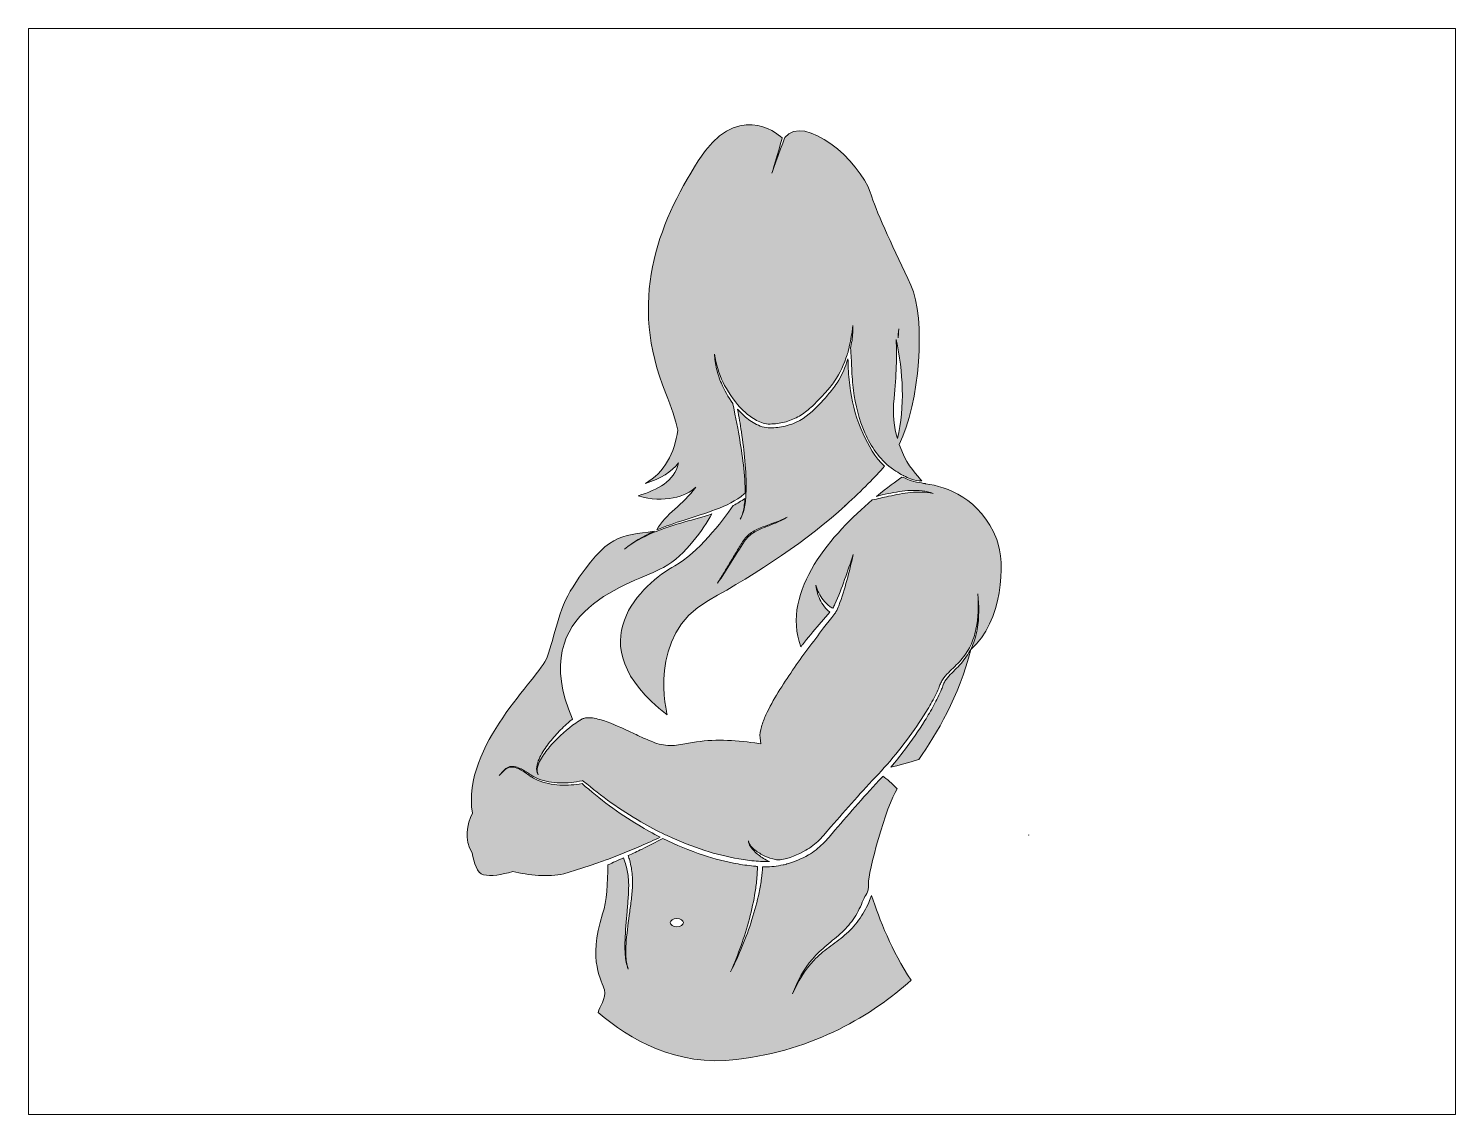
# Model space of a CAD drawing. Header units: millimetres. Extents: x 8 to 284, y -210 to 0.
import ezdxf

# ---------------------------------------------------------------- set-up
doc = ezdxf.new("R2010")
doc.units = ezdxf.units.MM
doc.header["$MEASUREMENT"] = 0
doc.layers.add('_Camada_', color=7, linetype='Continuous')
doc.layers.add('_Camada__0', color=7, linetype='Continuous')

# ---------------------------------------------------------------- blocks, each defined once
blk = doc.blocks.new('block 2')
at = {"layer": '_Camada__0', "true_color": 0x1c1c1b}
h = blk.add_hatch(color=250, dxfattribs=at)
h.dxf.hatch_style = 2
edge = h.paths.add_edge_path()
edge.add_spline(control_points=[(176.69, -58.46), (176.68, -58.48), (176.68, -58.49), (176.68, -58.5), (176.73, -57.88), (176.71, -58.07), (176.69, -58.46)], knot_values=[0, 0, 0, 0, 1, 1, 1, 2, 2, 2, 2], degree=3, periodic=1)
h = blk.add_hatch(color=250, dxfattribs=at)
h.dxf.hatch_style = 2
edge = h.paths.add_edge_path()
edge.add_spline(control_points=[(176.68, -58.5), (176.68, -58.51), (176.68, -58.53), (176.68, -58.55), (176.62, -59.4), (176.5, -60.97), (176.68, -58.5)], knot_values=[0, 0, 0, 0, 1, 1, 1, 2, 2, 2, 2], degree=3, periodic=1)
h = blk.add_hatch(color=250, dxfattribs=at)
h.dxf.hatch_style = 2
edge = h.paths.add_edge_path()
edge.add_spline(control_points=[(201.81, -155.95), (201.84, -156), (201.88, -155.99), (201.81, -155.95), (201.81, -155.95), (201.81, -155.95), (201.81, -155.95)], knot_values=[0, 0, 0, 0, 1, 1, 1, 2, 2, 2, 2], degree=3, periodic=1)
h = blk.add_hatch(color=250, dxfattribs=at)
h.dxf.hatch_style = 2
edge = h.paths.add_edge_path()
edge.add_spline(control_points=[(202.02, -156.01), (202.13, -156.03), (202.05, -156.02), (202.02, -156.01), (202.02, -156.01), (202.02, -156.01), (202.02, -156.01)], knot_values=[0, 0, 0, 0, 1, 1, 1, 2, 2, 2, 2], degree=3, periodic=1)
at = {"layer": '_Camada__0', "lineweight": 0}
for points in [[(176.69, -58.46), (176.68, -58.48), (176.68, -58.49), (176.68, -58.5), (176.73, -57.88), (176.71, -58.07), (176.69, -58.46)], [(176.68, -58.5), (176.68, -58.51), (176.68, -58.53), (176.68, -58.55), (176.62, -59.4), (176.5, -60.97), (176.68, -58.5)], [(201.81, -155.95), (201.84, -156), (201.88, -155.99), (201.81, -155.95), (201.81, -155.95), (201.81, -155.95), (201.81, -155.95)], [(202.02, -156.01), (202.13, -156.03), (202.05, -156.02), (202.02, -156.01), (202.02, -156.01), (202.02, -156.01), (202.02, -156.01)]]:
    blk.add_open_spline(points, degree=3, knots=[0, 0, 0, 0, 1, 1, 1, 2, 2, 2, 2], dxfattribs=at)
blk = doc.blocks.new('block 3')
at = {"layer": '_Camada__0', "true_color": 0x1c1c1b}
h = blk.add_hatch(color=250, dxfattribs=at)
h.dxf.hatch_style = 2
edge = h.paths.add_edge_path()
edge.add_spline(control_points=[(126.36, -90.38), (131.29, -91.82), (135.71, -90.57), (137.46, -88.68), (134.98, -92.16), (131.64, -93.79), (129.93, -96.97), (131.66, -96.23), (133.44, -95.62), (135.22, -95.05), (137.26, -94.39), (139.32, -93.78), (141.31, -93.02), (143.29, -92.26), (145.23, -91.35), (146.83, -90), (146.83, -90), (147, -89.87), (147, -89.87), (147, -89.58), (147, -89.62), (147, -89.34), (146.98, -87.44), (146.81, -85.55), (146.58, -83.67), (146.35, -81.79), (146.05, -79.92), (145.71, -78.06), (145.37, -76.2), (144.63, -72.49), (144.63, -72.49), (143.74, -71.28), (142.99, -69.97), (142.41, -68.59), (142.03, -67.69), (141.73, -66.77), (141.5, -65.82), (141.27, -64.88), (141.13, -63.91), (141.1, -62.95), (141.34, -64.86), (141.91, -66.72), (142.75, -68.44), (143.43, -69.84), (145, -72.17), (145.94, -73.15), (146.59, -73.84), (147.29, -74.49), (148.04, -75.04), (148.8, -75.58), (149.63, -76.04), (150.5, -76.3), (150.93, -76.42), (151.38, -76.49), (151.82, -76.49), (152.29, -76.47), (152.75, -76.44), (153.22, -76.38), (154.15, -76.27), (155.06, -76.04), (155.93, -75.7), (156.79, -75.37), (157.61, -74.91), (158.37, -74.36), (159.14, -73.82), (159.84, -73.18), (160.52, -72.52), (161.2, -71.85), (161.84, -71.14), (162.48, -70.42), (162.48, -70.42), (163.43, -69.34), (163.43, -69.34), (163.73, -68.98), (164.02, -68.6), (164.28, -68.21), (165.35, -66.64), (166.15, -64.89), (166.74, -63.07), (166.8, -62.9), (166.85, -62.73), (166.9, -62.56), (166.9, -62.54), (167.78, -58.65), (167.85, -57.43), (167.88, -58.39), (167.8, -59.36), (167.67, -60.32), (167.6, -60.82), (167.44, -61.42), (167.41, -61.81), (167.38, -62.2), (167.5, -63.31), (167.53, -63.67), (167.58, -64.37), (167.6, -65), (167.62, -65.72), (167.67, -67.14), (167.78, -68.57), (167.96, -69.98), (168.34, -72.8), (169.01, -75.6), (170.16, -78.21), (171.3, -80.81), (172.97, -83.22), (175.24, -84.97), (175.29, -85.02), (175.35, -85.06), (175.41, -85.1), (176.28, -85.73), (177.7, -86.49), (177.68, -86.5), (178.1, -86.71), (178.52, -86.9), (178.96, -87.07), (179.79, -87.39), (180.46, -87.49), (181.19, -87.48), (181.14, -87.45), (180.94, -87.2), (180.89, -87.18), (179.55, -85.65), (178.05, -83.9), (176.81, -80.47), (176.81, -80.47), (176.81, -80.46), (176.81, -80.46), (176.81, -80.45), (176.81, -80.43), (176.81, -80.41), (180.75, -72.56), (182.03, -56), (179.02, -49.6), (175.94, -43.07), (172.56, -35.85), (171.48, -32.54), (171.39, -32.27), (171.32, -32.03), (171.27, -31.82), (169.09, -25.47), (158.47, -16.37), (154.67, -21.08), (154.63, -21.14), (152.22, -27.93), (152.18, -27.98), (152.18, -27.98), (154.24, -21.19), (154.14, -21.11), (152.99, -20.08), (145.29, -13.98), (137.95, -25.57), (129.99, -38.14), (124.4, -52.67), (131.67, -70.55), (132.79, -73.32), (133.55, -75.68), (133.98, -77.69), (133.39, -82.08), (131.38, -85.87), (127.74, -87.96), (130.69, -87.1), (132.74, -85.68), (134.15, -84.01), (133.24, -87.63), (130.18, -89.13), (126.36, -90.38)], knot_values=[0, 0, 0, 0, 1, 1, 1, 2, 2, 2, 3, 3, 3, 4, 4, 4, 5, 5, 5, 6, 6, 6, 7, 7, 7, 8, 8, 8, 9, 9, 9, 10, 10, 10, 11, 11, 11, 12, 12, 12, 13, 13, 13, 14, 14, 14, 15, 15, 15, 16, 16, 16, 17, 17, 17, 18, 18, 18, 19, 19, 19, 20, 20, 20, 21, 21, 21, 22, 22, 22, 23, 23, 23, 24, 24, 24, 25, 25, 25, 26, 26, 26, 27, 27, 27, 28, 28, 28, 29, 29, 29, 30, 30, 30, 31, 31, 31, 32, 32, 32, 33, 33, 33, 34, 34, 34, 35, 35, 35, 36, 36, 36, 37, 37, 37, 38, 38, 38, 39, 39, 39, 40, 40, 40, 41, 41, 41, 42, 42, 42, 43, 43, 43, 44, 44, 44, 45, 45, 45, 46, 46, 46, 47, 47, 47, 48, 48, 48, 49, 49, 49, 50, 50, 50, 51, 51, 51, 52, 52, 52, 53, 53, 53, 54, 54, 54, 55, 55, 55, 55], degree=3, periodic=1)
edge = h.paths.add_edge_path()
edge.add_spline(control_points=[(175.8, -71.53), (176.24, -67.04), (176.34, -63.34), (176.22, -60.16), (177.53, -66.44), (177.97, -73.04), (176.44, -79.3), (175.81, -77.13), (175.51, -74.56), (175.8, -71.53)], knot_values=[0, 0, 0, 0, 1, 1, 1, 2, 2, 2, 3, 3, 3, 3], degree=3, periodic=1)
h = blk.add_hatch(color=250, dxfattribs=at)
h.dxf.hatch_style = 2
edge = h.paths.add_edge_path()
edge.add_spline(control_points=[(169.81, -78.37), (168.58, -75.74), (167.83, -72.92), (167.39, -70.06), (167.17, -68.63), (167.03, -67.19), (166.95, -65.75), (166.92, -65.12), (166.9, -64.49), (166.89, -63.86), (166.39, -65.5), (165.71, -67.08), (164.78, -68.54), (164.51, -68.95), (164.23, -69.35), (163.92, -69.74), (163.61, -70.13), (163.3, -70.49), (162.99, -70.86), (162.36, -71.6), (161.72, -72.33), (161.03, -73.03), (159.68, -74.43), (158.08, -75.69), (156.21, -76.42), (155.27, -76.79), (154.3, -77.01), (153.31, -77.13), (152.82, -77.19), (152.32, -77.22), (151.83, -77.23), (151.3, -77.24), (150.78, -77.15), (150.29, -77), (149.31, -76.69), (148.44, -76.18), (147.64, -75.58), (146.88, -75.01), (146.19, -74.34), (145.56, -73.63), (145.83, -75.07), (146.07, -76.52), (146.28, -77.97), (146.56, -79.85), (146.8, -81.74), (146.97, -83.63), (147.13, -85.53), (147.24, -87.43), (147.19, -89.34), (147.18, -89.69), (147.16, -90.04), (147.14, -90.39), (147.14, -90.39), (147.15, -90.6), (147.12, -90.75), (147.08, -91.23), (147.03, -91.71), (146.95, -92.18), (146.79, -93.12), (146.57, -94.07), (146.06, -94.87), (146.54, -94.05), (146.73, -93.1), (146.85, -92.17), (146.91, -91.73), (146.94, -91.3), (146.97, -90.86), (146.25, -91.39), (145.48, -91.84), (144.69, -92.24), (142.54, -95.41), (137.89, -101.39), (133.39, -103.9), (127.38, -107.26), (113.94, -118.92), (131.94, -132.7), (131.94, -132.7), (127.93, -117.23), (139.9, -110.6), (149.33, -105.39), (159.25, -98.81), (166.43, -92.21), (166.35, -92.22), (166.28, -92.23), (166.2, -92.24), (166.29, -92.21), (166.39, -92.19), (166.48, -92.16), (169.71, -89.19), (172.16, -86.73), (173.98, -84.64), (172.1, -83), (170.86, -80.63), (169.81, -78.37)], knot_values=[0, 0, 0, 0, 1, 1, 1, 2, 2, 2, 3, 3, 3, 4, 4, 4, 5, 5, 5, 6, 6, 6, 7, 7, 7, 8, 8, 8, 9, 9, 9, 10, 10, 10, 11, 11, 11, 12, 12, 12, 13, 13, 13, 14, 14, 14, 15, 15, 15, 16, 16, 16, 17, 17, 17, 18, 18, 18, 19, 19, 19, 20, 20, 20, 21, 21, 21, 22, 22, 22, 23, 23, 23, 24, 24, 24, 25, 25, 25, 26, 26, 26, 27, 27, 27, 28, 28, 28, 29, 29, 29, 30, 30, 30, 31, 31, 31, 31], degree=3, periodic=1)
edge = h.paths.add_edge_path()
edge.add_spline(control_points=[(153, -95.57), (152.26, -95.89), (151.5, -96.17), (150.75, -96.47), (150.01, -96.78), (149.27, -97.08), (148.6, -97.51), (147.93, -97.94), (147.36, -98.49), (146.91, -99.14), (146, -100.46), (145.2, -101.86), (144.34, -103.22), (143.48, -104.59), (142.62, -105.95), (141.64, -107.24), (142.09, -106.56), (142.52, -105.88), (142.93, -105.19), (143.35, -104.51), (143.76, -103.82), (144.17, -103.12), (144.57, -102.43), (144.99, -101.74), (145.41, -101.05), (145.82, -100.36), (146.24, -99.67), (146.7, -99), (147.17, -98.32), (147.78, -97.75), (148.48, -97.32), (149.17, -96.88), (149.93, -96.56), (150.68, -96.29), (152.2, -95.74), (153.72, -95.22), (155.16, -94.49), (154.47, -94.9), (153.74, -95.25), (153, -95.57)], knot_values=[0, 0, 0, 0, 1, 1, 1, 2, 2, 2, 3, 3, 3, 4, 4, 4, 5, 5, 5, 6, 6, 6, 7, 7, 7, 8, 8, 8, 9, 9, 9, 10, 10, 10, 11, 11, 11, 12, 12, 12, 13, 13, 13, 13], degree=3, periodic=1)
h = blk.add_hatch(color=250, dxfattribs=at)
h.dxf.hatch_style = 2
edge = h.paths.add_edge_path()
edge.add_spline(control_points=[(195.65, -98.79), (192.44, -90.77), (185.98, -88.59), (181.91, -88.05), (181.82, -87.98), (179.69, -87.67), (178.81, -87.36), (178.35, -87.19), (177.83, -86.74), (177.31, -86.76), (176.15, -87.57), (174.55, -88.73), (172.42, -90.48), (173.16, -90.28), (173.9, -90.11), (174.64, -89.94), (176.08, -89.64), (177.53, -89.4), (179, -89.33), (179.73, -89.29), (180.47, -89.3), (181.21, -89.38), (181.94, -89.48), (182.67, -89.63), (183.33, -89.93), (182.63, -89.74), (181.91, -89.64), (181.19, -89.63), (180.47, -89.61), (179.75, -89.66), (179.03, -89.73), (177.59, -89.88), (176.17, -90.14), (174.75, -90.45), (173.7, -90.67), (172.65, -90.92), (171.6, -91.17), (164.04, -97.56), (153.83, -108.66), (157.76, -119.58), (157.86, -119.44), (157.97, -119.3), (158.08, -119.17), (159.14, -117.83), (160.23, -116.52), (161.35, -115.22), (161.35, -115.22), (163.02, -113.29), (163.02, -113.29), (163.02, -113.29), (163.4, -112.85), (163.4, -112.85), (163.35, -112.81), (163.3, -112.78), (163.25, -112.74), (163.02, -112.56), (162.82, -112.36), (162.62, -112.15), (162.24, -111.72), (161.92, -111.25), (161.66, -110.76), (161.14, -109.78), (160.83, -108.73), (160.66, -107.67), (161, -108.69), (161.46, -109.66), (162.09, -110.49), (162.41, -110.9), (162.76, -111.27), (163.15, -111.58), (163.35, -111.74), (163.55, -111.88), (163.76, -112), (163.83, -112.03), (163.89, -112.06), (163.95, -112.09), (164.1, -111.84), (164.24, -111.56), (164.37, -111.29), (165.08, -109.77), (165.66, -108.16), (166.24, -106.57), (166.81, -104.97), (167.37, -103.36), (167.91, -101.74), (167.53, -103.41), (167.13, -105.06), (166.68, -106.71), (166.22, -108.36), (165.74, -109.99), (165.11, -111.61), (164.95, -112.01), (164.78, -112.41), (164.55, -112.82), (164.5, -112.92), (164.43, -113.02), (164.36, -113.13), (164.36, -113.13), (164.15, -113.4), (164.15, -113.4), (164.15, -113.4), (163.76, -113.9), (163.76, -113.9), (163.76, -113.9), (162.19, -115.91), (162.19, -115.91), (161.16, -117.26), (160.13, -118.61), (159.12, -119.97), (158.12, -121.34), (157.13, -122.71), (156.18, -124.11), (155.22, -125.5), (154.28, -126.91), (153.41, -128.35), (152.53, -129.78), (151.72, -131.25), (151.03, -132.74), (150.69, -133.49), (150.38, -134.25), (150.16, -135.01), (149.94, -135.75), (149.81, -136.53), (149.9, -137.15), (149.9, -137.15), (150.07, -138.31), (150.07, -138.31), (150.07, -138.31), (148.9, -138.15), (148.9, -138.15), (144.86, -137.59), (140.8, -137.35), (136.84, -138.07), (135.84, -138.23), (134.84, -138.46), (133.74, -138.59), (133.2, -138.65), (132.63, -138.68), (132.05, -138.65), (131.48, -138.61), (130.91, -138.52), (130.36, -138.37), (129.81, -138.22), (129.29, -138.01), (128.81, -137.82), (128.32, -137.62), (127.84, -137.41), (127.36, -137.2), (126.41, -136.77), (125.47, -136.34), (124.54, -135.9), (122.67, -135.04), (120.81, -134.16), (118.9, -133.62), (117.96, -133.36), (116.97, -133.17), (116.12, -133.33), (115.9, -133.37), (115.71, -133.43), (115.52, -133.52), (115.32, -133.63), (115.1, -133.75), (114.89, -133.88), (114.47, -134.15), (114.06, -134.44), (113.66, -134.74), (112.05, -135.98), (110.53, -137.37), (109.21, -138.92), (108.54, -139.69), (107.92, -140.51), (107.44, -141.4), (107.2, -141.85), (106.99, -142.32), (106.88, -142.81), (106.76, -143.3), (106.75, -143.84), (106.97, -144.31), (106.7, -143.86), (106.66, -143.31), (106.73, -142.79), (106.8, -142.26), (106.97, -141.76), (107.17, -141.28), (107.6, -140.31), (108.17, -139.43), (108.78, -138.58), (109.4, -137.74), (110.08, -136.94), (110.8, -136.18), (111.51, -135.42), (112.26, -134.69), (113.07, -134.01), (113.25, -133.85), (113.44, -133.7), (113.64, -133.55), (104.35, -112.02), (125.42, -107.46), (131.25, -104.2), (135.6, -101.78), (138.9, -96.79), (140.58, -93.87), (138.84, -94.44), (137.08, -94.91), (135.33, -95.42), (133.27, -96.01), (131.23, -96.65), (129.26, -97.48), (127.29, -98.31), (125.39, -99.34), (123.7, -100.66), (125.35, -99.29), (127.22, -98.2), (129.18, -97.31), (129.27, -97.26), (129.36, -97.22), (129.46, -97.18), (122.81, -98.25), (120.45, -97.52), (113.73, -107.94), (110.76, -112.56), (110.3, -117.37), (108.72, -121.57), (107.14, -125.77), (92.24, -138.55), (94.27, -151.72), (93.25, -153.93), (92.62, -156.75), (94.25, -159.42), (94.56, -161.3), (95.17, -163.36), (96.4, -163.65), (97.86, -164), (99.91, -163.63), (102.1, -163.03), (105.16, -163.72), (108.97, -164.18), (111.94, -163.44), (114.23, -162.86), (120.43, -160.65), (120.43, -160.71), (122.56, -159.88), (124.69, -159.01), (126.8, -158.1), (128.07, -157.54), (129.33, -156.98), (130.58, -156.38), (129.17, -155.67), (127.79, -154.9), (126.44, -154.08), (122.54, -151.73), (118.88, -149), (115.47, -146.01), (114.78, -146.15), (114.09, -146.23), (113.4, -146.28), (112.66, -146.33), (111.92, -146.34), (111.19, -146.3), (109.71, -146.21), (108.23, -145.94), (106.87, -145.35), (106.19, -145.05), (105.54, -144.67), (104.96, -144.22), (104.38, -143.79), (103.77, -143.39), (103.11, -143.11), (102.78, -142.97), (102.44, -142.86), (102.08, -142.83), (101.73, -142.79), (101.37, -142.85), (101.05, -143.01), (100.73, -143.18), (100.46, -143.43), (100.21, -143.69), (99.96, -143.96), (99.73, -144.24), (99.43, -144.46), (99.72, -144.23), (99.94, -143.94), (100.18, -143.66), (100.42, -143.39), (100.68, -143.12), (101.01, -142.94), (101.33, -142.75), (101.72, -142.68), (102.09, -142.7), (102.47, -142.72), (102.83, -142.82), (103.17, -142.96), (103.87, -143.23), (104.5, -143.62), (105.1, -144.03), (105.69, -144.46), (106.32, -144.81), (106.99, -145.07), (108.32, -145.61), (109.77, -145.83), (111.2, -145.87), (112.64, -145.91), (114.1, -145.77), (115.48, -145.46), (115.48, -145.46), (115.62, -145.43), (115.62, -145.43), (115.62, -145.43), (115.72, -145.52), (115.72, -145.52), (119.2, -148.46), (122.9, -151.13), (126.84, -153.41), (128.38, -154.3), (129.96, -155.14), (131.58, -155.91), (131.69, -155.96), (131.94, -156.04), (132.04, -156.13), (134.38, -157.22), (136.77, -158.18), (139.23, -158.96), (141.38, -159.64), (143.58, -160.19), (145.81, -160.58), (146.92, -160.77), (148.04, -160.92), (149.16, -161.01), (149.72, -161.05), (150.29, -161.08), (150.84, -161.1), (151.13, -161.11), (151.42, -161.1), (151.71, -161.08), (151.31, -160.9), (150.92, -160.7), (150.55, -160.47), (149.9, -160.07), (149.29, -159.6), (148.75, -159.05), (148.48, -158.78), (148.23, -158.48), (148.03, -158.16), (147.82, -157.84), (147.65, -157.48), (147.64, -157.1), (147.69, -157.48), (147.9, -157.8), (148.13, -158.09), (148.36, -158.37), (148.64, -158.63), (148.92, -158.86), (149.5, -159.33), (150.14, -159.71), (150.8, -160.02), (151.46, -160.33), (152.16, -160.57), (152.86, -160.7), (153.17, -160.75), (153.49, -160.79), (153.79, -160.79), (155.53, -160.44), (157.21, -159.81), (158.73, -158.92), (159.68, -158.37), (160.57, -157.7), (161.34, -156.93), (161.73, -156.54), (162.1, -156.11), (162.48, -155.68), (162.48, -155.68), (163.6, -154.39), (163.6, -154.39), (166.59, -150.93), (169.63, -147.51), (172.77, -144.18), (174.33, -142.54), (175.78, -140.8), (177.19, -139.01), (178.59, -137.22), (179.91, -135.37), (181.15, -133.46), (181.77, -132.51), (182.37, -131.54), (182.93, -130.56), (183.48, -129.57), (184.01, -128.57), (184.45, -127.53), (184.56, -127.27), (184.65, -127.02), (184.75, -126.74), (184.86, -126.45), (185.01, -126.18), (185.17, -125.93), (185.49, -125.42), (185.89, -124.98), (186.3, -124.57), (187.11, -123.75), (187.97, -123.01), (188.71, -122.16), (189.45, -121.31), (190.09, -120.37), (190.57, -119.36), (191.06, -118.34), (191.4, -117.25), (191.64, -116.14), (192.09, -113.92), (192.14, -111.62), (192.01, -109.34), (192.23, -111.61), (192.28, -113.92), (191.87, -116.19), (191.67, -117.32), (191.35, -118.44), (190.88, -119.5), (190.41, -120.56), (189.78, -121.55), (189.04, -122.44), (188.31, -123.33), (187.46, -124.13), (186.68, -124.94), (186.29, -125.34), (185.92, -125.76), (185.64, -126.22), (185.5, -126.45), (185.38, -126.69), (185.29, -126.94), (185.2, -127.19), (185.1, -127.49), (184.99, -127.75), (184.56, -128.83), (184.04, -129.86), (183.49, -130.87), (182.94, -131.88), (182.36, -132.87), (181.75, -133.84), (180.53, -135.79), (179.23, -137.68), (177.85, -139.52), (176.99, -140.65), (176.1, -141.76), (175.17, -142.85), (176.51, -142.56), (178.66, -141.93), (180.6, -141.33), (184.08, -136.33), (188.29, -129.25), (190.66, -120.08), (196.75, -114.72), (197.46, -103.31), (195.65, -98.79)], knot_values=[0, 0, 0, 0, 1, 1, 1, 2, 2, 2, 3, 3, 3, 4, 4, 4, 5, 5, 5, 6, 6, 6, 7, 7, 7, 8, 8, 8, 9, 9, 9, 10, 10, 10, 11, 11, 11, 12, 12, 12, 13, 13, 13, 14, 14, 14, 15, 15, 15, 16, 16, 16, 17, 17, 17, 18, 18, 18, 19, 19, 19, 20, 20, 20, 21, 21, 21, 22, 22, 22, 23, 23, 23, 24, 24, 24, 25, 25, 25, 26, 26, 26, 27, 27, 27, 28, 28, 28, 29, 29, 29, 30, 30, 30, 31, 31, 31, 32, 32, 32, 33, 33, 33, 34, 34, 34, 35, 35, 35, 36, 36, 36, 37, 37, 37, 38, 38, 38, 39, 39, 39, 40, 40, 40, 41, 41, 41, 42, 42, 42, 43, 43, 43, 44, 44, 44, 45, 45, 45, 46, 46, 46, 47, 47, 47, 48, 48, 48, 49, 49, 49, 50, 50, 50, 51, 51, 51, 52, 52, 52, 53, 53, 53, 54, 54, 54, 55, 55, 55, 56, 56, 56, 57, 57, 57, 58, 58, 58, 59, 59, 59, 60, 60, 60, 61, 61, 61, 62, 62, 62, 63, 63, 63, 64, 64, 64, 65, 65, 65, 66, 66, 66, 67, 67, 67, 68, 68, 68, 69, 69, 69, 70, 70, 70, 71, 71, 71, 72, 72, 72, 73, 73, 73, 74, 74, 74, 75, 75, 75, 76, 76, 76, 77, 77, 77, 78, 78, 78, 79, 79, 79, 80, 80, 80, 81, 81, 81, 82, 82, 82, 83, 83, 83, 84, 84, 84, 85, 85, 85, 86, 86, 86, 87, 87, 87, 88, 88, 88, 89, 89, 89, 90, 90, 90, 91, 91, 91, 92, 92, 92, 93, 93, 93, 94, 94, 94, 95, 95, 95, 96, 96, 96, 97, 97, 97, 98, 98, 98, 99, 99, 99, 100, 100, 100, 101, 101, 101, 102, 102, 102, 103, 103, 103, 104, 104, 104, 105, 105, 105, 106, 106, 106, 107, 107, 107, 108, 108, 108, 109, 109, 109, 110, 110, 110, 111, 111, 111, 112, 112, 112, 113, 113, 113, 114, 114, 114, 115, 115, 115, 116, 116, 116, 117, 117, 117, 118, 118, 118, 119, 119, 119, 120, 120, 120, 121, 121, 121, 122, 122, 122, 123, 123, 123, 124, 124, 124, 125, 125, 125, 126, 126, 126, 127, 127, 127, 128, 128, 128, 129, 129, 129, 130, 130, 130, 131, 131, 131, 132, 132, 132, 133, 133, 133, 134, 134, 134, 135, 135, 135, 136, 136, 136, 137, 137, 137, 138, 138, 138, 139, 139, 139, 140, 140, 140, 141, 141, 141, 142, 142, 142, 143, 143, 143, 144, 144, 144, 145, 145, 145, 146, 146, 146, 147, 147, 147, 148, 148, 148, 149, 149, 149, 150, 150, 150, 150], degree=3, periodic=1)
h = blk.add_hatch(color=250, dxfattribs=at)
h.dxf.hatch_style = 2
edge = h.paths.add_edge_path()
edge.add_spline(control_points=[(170.91, -168.99), (170.37, -170.19), (169.73, -171.36), (168.95, -172.44), (168.18, -173.52), (167.26, -174.49), (166.25, -175.33), (165.25, -176.18), (164.19, -176.92), (163.17, -177.69), (162.15, -178.46), (161.17, -179.28), (160.29, -180.21), (158.53, -182.05), (157.22, -184.31), (156.19, -186.66), (157.1, -184.26), (158.3, -181.93), (160.01, -179.95), (160.85, -178.96), (161.81, -178.07), (162.81, -177.24), (163.8, -176.41), (164.82, -175.62), (165.74, -174.76), (166.66, -173.89), (167.48, -172.94), (168.16, -171.89), (168.84, -170.84), (169.39, -169.71), (169.84, -168.54), (170.24, -167.5), (170.95, -167.33), (170.85, -165.35), (170.74, -163.37), (174.24, -150.2), (176.43, -147.06), (175.47, -146.02), (174.31, -145.07), (173.65, -144.56), (173.58, -144.64), (173.51, -144.73), (173.43, -144.81), (170.34, -148.15), (167.34, -151.59), (164.36, -155.05), (164.36, -155.05), (163.23, -156.35), (163.23, -156.35), (162.86, -156.77), (162.48, -157.21), (162.06, -157.64), (161.22, -158.48), (160.27, -159.2), (159.25, -159.81), (157.94, -160.58), (156.53, -161.16), (155.07, -161.54), (155.07, -161.54), (154.59, -161.73), (154.34, -161.73), (153.76, -161.85), (153.18, -161.95), (152.6, -162.02), (152.01, -162.09), (151.42, -162.12), (150.82, -162.11), (150.67, -162.11), (150.53, -162.1), (150.39, -162.09), (150.36, -162.86), (150.28, -163.6), (150.18, -164.34), (150.06, -165.25), (149.9, -166.15), (149.72, -167.05), (149.35, -168.84), (148.87, -170.6), (148.32, -172.33), (147.22, -175.8), (145.81, -179.15), (144.21, -182.4), (145.66, -179.08), (146.9, -175.67), (147.83, -172.19), (148.29, -170.44), (148.68, -168.68), (148.96, -166.91), (149.09, -166.02), (149.21, -165.13), (149.28, -164.24), (149.35, -163.51), (149.39, -162.75), (149.38, -162.03), (149.28, -162.02), (149.18, -162.02), (149.08, -162.01), (147.92, -161.91), (146.78, -161.76), (145.64, -161.56), (143.36, -161.16), (141.12, -160.58), (138.94, -159.87), (136.24, -158.98), (133.62, -157.9), (131.09, -156.64), (129.76, -157.34), (128.42, -158.02), (127.07, -158.68), (126.18, -159.11), (125.28, -159.53), (124.39, -159.95), (124.5, -160.27), (124.6, -160.57), (124.69, -160.89), (124.82, -161.36), (124.92, -161.83), (125.01, -162.3), (125.18, -163.25), (125.26, -164.21), (125.26, -165.17), (125.25, -166.13), (125.14, -167.06), (125.05, -168), (124.94, -168.93), (124.82, -169.86), (124.7, -170.79), (124.46, -172.64), (124.19, -174.49), (124.04, -176.35), (123.97, -177.28), (123.93, -178.21), (123.96, -179.14), (123.99, -180.07), (124.09, -181.01), (124.42, -181.88), (124.05, -181.02), (123.91, -180.08), (123.83, -179.15), (123.76, -178.21), (123.76, -177.27), (123.79, -176.33), (123.85, -174.46), (124.03, -172.59), (124.19, -170.73), (124.27, -169.8), (124.35, -168.87), (124.41, -167.94), (124.46, -167.02), (124.52, -166.08), (124.49, -165.18), (124.45, -164.27), (124.33, -163.36), (124.12, -162.48), (124.02, -162.04), (123.9, -161.6), (123.76, -161.17), (123.67, -160.9), (123.58, -160.63), (123.47, -160.38), (122.47, -160.84), (121.46, -161.29), (120.45, -161.74), (120.49, -165.16), (120.23, -168.83), (119.46, -171.2), (116.47, -180.44), (119.43, -184.23), (119.81, -185.91), (120.2, -187.59), (118.8, -189.22), (118.62, -190.26), (124.63, -195.54), (133.73, -200.75), (145.35, -199.38), (160.4, -197.61), (171.71, -190.7), (179.08, -184.04), (175.37, -178.35), (172.96, -172.36), (171.46, -167.64), (171.29, -168.09), (171.11, -168.54), (170.91, -168.99)], knot_values=[0, 0, 0, 0, 1, 1, 1, 2, 2, 2, 3, 3, 3, 4, 4, 4, 5, 5, 5, 6, 6, 6, 7, 7, 7, 8, 8, 8, 9, 9, 9, 10, 10, 10, 11, 11, 11, 12, 12, 12, 13, 13, 13, 14, 14, 14, 15, 15, 15, 16, 16, 16, 17, 17, 17, 18, 18, 18, 19, 19, 19, 20, 20, 20, 21, 21, 21, 22, 22, 22, 23, 23, 23, 24, 24, 24, 25, 25, 25, 26, 26, 26, 27, 27, 27, 28, 28, 28, 29, 29, 29, 30, 30, 30, 31, 31, 31, 32, 32, 32, 33, 33, 33, 34, 34, 34, 35, 35, 35, 36, 36, 36, 37, 37, 37, 38, 38, 38, 39, 39, 39, 40, 40, 40, 41, 41, 41, 42, 42, 42, 43, 43, 43, 44, 44, 44, 45, 45, 45, 46, 46, 46, 47, 47, 47, 48, 48, 48, 49, 49, 49, 50, 50, 50, 51, 51, 51, 52, 52, 52, 53, 53, 53, 54, 54, 54, 55, 55, 55, 56, 56, 56, 57, 57, 57, 58, 58, 58, 59, 59, 59, 60, 60, 60, 61, 61, 61, 61], degree=3, periodic=1)
edge = h.paths.add_edge_path()
edge.add_spline(control_points=[(133.81, -173.69), (133.1, -173.69), (132.53, -173.34), (132.53, -172.91), (132.53, -172.48), (133.1, -172.13), (133.81, -172.13), (134.51, -172.13), (135.08, -172.48), (135.08, -172.91), (135.08, -173.34), (134.51, -173.69), (133.81, -173.69)], knot_values=[0, 0, 0, 0, 1, 1, 1, 2, 2, 2, 3, 3, 3, 4, 4, 4, 4], degree=3, periodic=1)
at = {"layer": '_Camada__0', "lineweight": 0}
for points, knots in [([(126.36, -90.38), (131.29, -91.82), (135.71, -90.57), (137.46, -88.68), (134.98, -92.16), (131.64, -93.79), (129.93, -96.97), (131.66, -96.23), (133.44, -95.62), (135.22, -95.05), (137.26, -94.39), (139.32, -93.78), (141.31, -93.02), (143.29, -92.26), (145.23, -91.35), (146.83, -90), (146.83, -90), (147, -89.87), (147, -89.87), (147, -89.58), (147, -89.62), (147, -89.34), (146.98, -87.44), (146.81, -85.55), (146.58, -83.67), (146.35, -81.79), (146.05, -79.92), (145.71, -78.06), (145.37, -76.2), (144.63, -72.49), (144.63, -72.49), (143.74, -71.28), (142.99, -69.97), (142.41, -68.59), (142.03, -67.69), (141.73, -66.77), (141.5, -65.82), (141.27, -64.88), (141.13, -63.91), (141.1, -62.95), (141.34, -64.86), (141.91, -66.72), (142.75, -68.44), (143.43, -69.84), (145, -72.17), (145.94, -73.15), (146.59, -73.84), (147.29, -74.49), (148.04, -75.04), (148.8, -75.58), (149.63, -76.04), (150.5, -76.3), (150.93, -76.42), (151.38, -76.49), (151.82, -76.49), (152.29, -76.47), (152.75, -76.44), (153.22, -76.38), (154.15, -76.27), (155.06, -76.04), (155.93, -75.7), (156.79, -75.37), (157.61, -74.91), (158.37, -74.36), (159.14, -73.82), (159.84, -73.18), (160.52, -72.52), (161.2, -71.85), (161.84, -71.14), (162.48, -70.42), (162.48, -70.42), (163.43, -69.34), (163.43, -69.34), (163.73, -68.98), (164.02, -68.6), (164.28, -68.21), (165.35, -66.64), (166.15, -64.89), (166.74, -63.07), (166.8, -62.9), (166.85, -62.73), (166.9, -62.56), (166.9, -62.54), (167.78, -58.65), (167.85, -57.43), (167.88, -58.39), (167.8, -59.36), (167.67, -60.32), (167.6, -60.82), (167.44, -61.42), (167.41, -61.81), (167.38, -62.2), (167.5, -63.31), (167.53, -63.67), (167.58, -64.37), (167.6, -65), (167.62, -65.72), (167.67, -67.14), (167.78, -68.57), (167.96, -69.98), (168.34, -72.8), (169.01, -75.6), (170.16, -78.21), (171.3, -80.81), (172.97, -83.22), (175.24, -84.97), (175.29, -85.02), (175.35, -85.06), (175.41, -85.1), (176.28, -85.73), (177.7, -86.49), (177.68, -86.5), (178.1, -86.71), (178.52, -86.9), (178.96, -87.07), (179.79, -87.39), (180.46, -87.49), (181.19, -87.48), (181.14, -87.45), (180.94, -87.2), (180.89, -87.18), (179.55, -85.65), (178.05, -83.9), (176.81, -80.47), (176.81, -80.47), (176.81, -80.46), (176.81, -80.46), (176.81, -80.45), (176.81, -80.43), (176.81, -80.41), (180.75, -72.56), (182.03, -56), (179.02, -49.6), (175.94, -43.07), (172.56, -35.85), (171.48, -32.54), (171.39, -32.27), (171.32, -32.03), (171.27, -31.82), (169.09, -25.47), (158.47, -16.37), (154.67, -21.08), (154.63, -21.14), (152.22, -27.93), (152.18, -27.98), (152.18, -27.98), (154.24, -21.19), (154.14, -21.11), (152.99, -20.08), (145.29, -13.98), (137.95, -25.57), (129.99, -38.14), (124.4, -52.67), (131.67, -70.55), (132.79, -73.32), (133.55, -75.68), (133.98, -77.69), (133.39, -82.08), (131.38, -85.87), (127.74, -87.96), (130.69, -87.1), (132.74, -85.68), (134.15, -84.01), (133.24, -87.63), (130.18, -89.13), (126.36, -90.38)], [0, 0, 0, 0, 1, 1, 1, 2, 2, 2, 3, 3, 3, 4, 4, 4, 5, 5, 5, 6, 6, 6, 7, 7, 7, 8, 8, 8, 9, 9, 9, 10, 10, 10, 11, 11, 11, 12, 12, 12, 13, 13, 13, 14, 14, 14, 15, 15, 15, 16, 16, 16, 17, 17, 17, 18, 18, 18, 19, 19, 19, 20, 20, 20, 21, 21, 21, 22, 22, 22, 23, 23, 23, 24, 24, 24, 25, 25, 25, 26, 26, 26, 27, 27, 27, 28, 28, 28, 29, 29, 29, 30, 30, 30, 31, 31, 31, 32, 32, 32, 33, 33, 33, 34, 34, 34, 35, 35, 35, 36, 36, 36, 37, 37, 37, 38, 38, 38, 39, 39, 39, 40, 40, 40, 41, 41, 41, 42, 42, 42, 43, 43, 43, 44, 44, 44, 45, 45, 45, 46, 46, 46, 47, 47, 47, 48, 48, 48, 49, 49, 49, 50, 50, 50, 51, 51, 51, 52, 52, 52, 53, 53, 53, 54, 54, 54, 55, 55, 55, 55]), ([(175.8, -71.53), (176.24, -67.04), (176.34, -63.34), (176.22, -60.16), (177.53, -66.44), (177.97, -73.04), (176.44, -79.3), (175.81, -77.13), (175.51, -74.56), (175.8, -71.53)], [0, 0, 0, 0, 1, 1, 1, 2, 2, 2, 3, 3, 3, 3]), ([(169.81, -78.37), (168.58, -75.74), (167.83, -72.92), (167.39, -70.06), (167.17, -68.63), (167.03, -67.19), (166.95, -65.75), (166.92, -65.12), (166.9, -64.49), (166.89, -63.86), (166.39, -65.5), (165.71, -67.08), (164.78, -68.54), (164.51, -68.95), (164.23, -69.35), (163.92, -69.74), (163.61, -70.13), (163.3, -70.49), (162.99, -70.86), (162.36, -71.6), (161.72, -72.33), (161.03, -73.03), (159.68, -74.43), (158.08, -75.69), (156.21, -76.42), (155.27, -76.79), (154.3, -77.01), (153.31, -77.13), (152.82, -77.19), (152.32, -77.22), (151.83, -77.23), (151.3, -77.24), (150.78, -77.15), (150.29, -77), (149.31, -76.69), (148.44, -76.18), (147.64, -75.58), (146.88, -75.01), (146.19, -74.34), (145.56, -73.63), (145.83, -75.07), (146.07, -76.52), (146.28, -77.97), (146.56, -79.85), (146.8, -81.74), (146.97, -83.63), (147.13, -85.53), (147.24, -87.43), (147.19, -89.34), (147.18, -89.69), (147.16, -90.04), (147.14, -90.39), (147.14, -90.39), (147.15, -90.6), (147.12, -90.75), (147.08, -91.23), (147.03, -91.71), (146.95, -92.18), (146.79, -93.12), (146.57, -94.07), (146.06, -94.87), (146.54, -94.05), (146.73, -93.1), (146.85, -92.17), (146.91, -91.73), (146.94, -91.3), (146.97, -90.86), (146.25, -91.39), (145.48, -91.84), (144.69, -92.24), (142.54, -95.41), (137.89, -101.39), (133.39, -103.9), (127.38, -107.26), (113.94, -118.92), (131.94, -132.7), (131.94, -132.7), (127.93, -117.23), (139.9, -110.6), (149.33, -105.39), (159.25, -98.81), (166.43, -92.21), (166.35, -92.22), (166.28, -92.23), (166.2, -92.24), (166.29, -92.21), (166.39, -92.19), (166.48, -92.16), (169.71, -89.19), (172.16, -86.73), (173.98, -84.64), (172.1, -83), (170.86, -80.63), (169.81, -78.37)], [0, 0, 0, 0, 1, 1, 1, 2, 2, 2, 3, 3, 3, 4, 4, 4, 5, 5, 5, 6, 6, 6, 7, 7, 7, 8, 8, 8, 9, 9, 9, 10, 10, 10, 11, 11, 11, 12, 12, 12, 13, 13, 13, 14, 14, 14, 15, 15, 15, 16, 16, 16, 17, 17, 17, 18, 18, 18, 19, 19, 19, 20, 20, 20, 21, 21, 21, 22, 22, 22, 23, 23, 23, 24, 24, 24, 25, 25, 25, 26, 26, 26, 27, 27, 27, 28, 28, 28, 29, 29, 29, 30, 30, 30, 31, 31, 31, 31]), ([(195.65, -98.79), (192.44, -90.77), (185.98, -88.59), (181.91, -88.05), (181.82, -87.98), (179.69, -87.67), (178.81, -87.36), (178.35, -87.19), (177.83, -86.74), (177.31, -86.76), (176.15, -87.57), (174.55, -88.73), (172.42, -90.48), (173.16, -90.28), (173.9, -90.11), (174.64, -89.94), (176.08, -89.64), (177.53, -89.4), (179, -89.33), (179.73, -89.29), (180.47, -89.3), (181.21, -89.38), (181.94, -89.48), (182.67, -89.63), (183.33, -89.93), (182.63, -89.74), (181.91, -89.64), (181.19, -89.63), (180.47, -89.61), (179.75, -89.66), (179.03, -89.73), (177.59, -89.88), (176.17, -90.14), (174.75, -90.45), (173.7, -90.67), (172.65, -90.92), (171.6, -91.17), (164.04, -97.56), (153.83, -108.66), (157.76, -119.58), (157.86, -119.44), (157.97, -119.3), (158.08, -119.17), (159.14, -117.83), (160.23, -116.52), (161.35, -115.22), (161.35, -115.22), (163.02, -113.29), (163.02, -113.29), (163.02, -113.29), (163.4, -112.85), (163.4, -112.85), (163.35, -112.81), (163.3, -112.78), (163.25, -112.74), (163.02, -112.56), (162.82, -112.36), (162.62, -112.15), (162.24, -111.72), (161.92, -111.25), (161.66, -110.76), (161.14, -109.78), (160.83, -108.73), (160.66, -107.67), (161, -108.69), (161.46, -109.66), (162.09, -110.49), (162.41, -110.9), (162.76, -111.27), (163.15, -111.58), (163.35, -111.74), (163.55, -111.88), (163.76, -112), (163.83, -112.03), (163.89, -112.06), (163.95, -112.09), (164.1, -111.84), (164.24, -111.56), (164.37, -111.29), (165.08, -109.77), (165.66, -108.16), (166.24, -106.57), (166.81, -104.97), (167.37, -103.36), (167.91, -101.74), (167.53, -103.41), (167.13, -105.06), (166.68, -106.71), (166.22, -108.36), (165.74, -109.99), (165.11, -111.61), (164.95, -112.01), (164.78, -112.41), (164.55, -112.82), (164.5, -112.92), (164.43, -113.02), (164.36, -113.13), (164.36, -113.13), (164.15, -113.4), (164.15, -113.4), (164.15, -113.4), (163.76, -113.9), (163.76, -113.9), (163.76, -113.9), (162.19, -115.91), (162.19, -115.91), (161.16, -117.26), (160.13, -118.61), (159.12, -119.97), (158.12, -121.34), (157.13, -122.71), (156.18, -124.11), (155.22, -125.5), (154.28, -126.91), (153.41, -128.35), (152.53, -129.78), (151.72, -131.25), (151.03, -132.74), (150.69, -133.49), (150.38, -134.25), (150.16, -135.01), (149.94, -135.75), (149.81, -136.53), (149.9, -137.15), (149.9, -137.15), (150.07, -138.31), (150.07, -138.31), (150.07, -138.31), (148.9, -138.15), (148.9, -138.15), (144.86, -137.59), (140.8, -137.35), (136.84, -138.07), (135.84, -138.23), (134.84, -138.46), (133.74, -138.59), (133.2, -138.65), (132.63, -138.68), (132.05, -138.65), (131.48, -138.61), (130.91, -138.52), (130.36, -138.37), (129.81, -138.22), (129.29, -138.01), (128.81, -137.82), (128.32, -137.62), (127.84, -137.41), (127.36, -137.2), (126.41, -136.77), (125.47, -136.34), (124.54, -135.9), (122.67, -135.04), (120.81, -134.16), (118.9, -133.62), (117.96, -133.36), (116.97, -133.17), (116.12, -133.33), (115.9, -133.37), (115.71, -133.43), (115.52, -133.52), (115.32, -133.63), (115.1, -133.75), (114.89, -133.88), (114.47, -134.15), (114.06, -134.44), (113.66, -134.74), (112.05, -135.98), (110.53, -137.37), (109.21, -138.92), (108.54, -139.69), (107.92, -140.51), (107.44, -141.4), (107.2, -141.85), (106.99, -142.32), (106.88, -142.81), (106.76, -143.3), (106.75, -143.84), (106.97, -144.31), (106.7, -143.86), (106.66, -143.31), (106.73, -142.79), (106.8, -142.26), (106.97, -141.76), (107.17, -141.28), (107.6, -140.31), (108.17, -139.43), (108.78, -138.58), (109.4, -137.74), (110.08, -136.94), (110.8, -136.18), (111.51, -135.42), (112.26, -134.69), (113.07, -134.01), (113.25, -133.85), (113.44, -133.7), (113.64, -133.55), (104.35, -112.02), (125.42, -107.46), (131.25, -104.2), (135.6, -101.78), (138.9, -96.79), (140.58, -93.87), (138.84, -94.44), (137.08, -94.91), (135.33, -95.42), (133.27, -96.01), (131.23, -96.65), (129.26, -97.48), (127.29, -98.31), (125.39, -99.34), (123.7, -100.66), (125.35, -99.29), (127.22, -98.2), (129.18, -97.31), (129.27, -97.26), (129.36, -97.22), (129.46, -97.18), (122.81, -98.25), (120.45, -97.52), (113.73, -107.94), (110.76, -112.56), (110.3, -117.37), (108.72, -121.57), (107.14, -125.77), (92.24, -138.55), (94.27, -151.72), (93.25, -153.93), (92.62, -156.75), (94.25, -159.42), (94.56, -161.3), (95.17, -163.36), (96.4, -163.65), (97.86, -164), (99.91, -163.63), (102.1, -163.03), (105.16, -163.72), (108.97, -164.18), (111.94, -163.44), (114.23, -162.86), (120.43, -160.65), (120.43, -160.71), (122.56, -159.88), (124.69, -159.01), (126.8, -158.1), (128.07, -157.54), (129.33, -156.98), (130.58, -156.38), (129.17, -155.67), (127.79, -154.9), (126.44, -154.08), (122.54, -151.73), (118.88, -149), (115.47, -146.01), (114.78, -146.15), (114.09, -146.23), (113.4, -146.28), (112.66, -146.33), (111.92, -146.34), (111.19, -146.3), (109.71, -146.21), (108.23, -145.94), (106.87, -145.35), (106.19, -145.05), (105.54, -144.67), (104.96, -144.22), (104.38, -143.79), (103.77, -143.39), (103.11, -143.11), (102.78, -142.97), (102.44, -142.86), (102.08, -142.83), (101.73, -142.79), (101.37, -142.85), (101.05, -143.01), (100.73, -143.18), (100.46, -143.43), (100.21, -143.69), (99.96, -143.96), (99.73, -144.24), (99.43, -144.46), (99.72, -144.23), (99.94, -143.94), (100.18, -143.66), (100.42, -143.39), (100.68, -143.12), (101.01, -142.94), (101.33, -142.75), (101.72, -142.68), (102.09, -142.7), (102.47, -142.72), (102.83, -142.82), (103.17, -142.96), (103.87, -143.23), (104.5, -143.62), (105.1, -144.03), (105.69, -144.46), (106.32, -144.81), (106.99, -145.07), (108.32, -145.61), (109.77, -145.83), (111.2, -145.87), (112.64, -145.91), (114.1, -145.77), (115.48, -145.46), (115.48, -145.46), (115.62, -145.43), (115.62, -145.43), (115.62, -145.43), (115.72, -145.52), (115.72, -145.52), (119.2, -148.46), (122.9, -151.13), (126.84, -153.41), (128.38, -154.3), (129.96, -155.14), (131.58, -155.91), (131.69, -155.96), (131.94, -156.04), (132.04, -156.13), (134.38, -157.22), (136.77, -158.18), (139.23, -158.96), (141.38, -159.64), (143.58, -160.19), (145.81, -160.58), (146.92, -160.77), (148.04, -160.92), (149.16, -161.01), (149.72, -161.05), (150.29, -161.08), (150.84, -161.1), (151.13, -161.11), (151.42, -161.1), (151.71, -161.08), (151.31, -160.9), (150.92, -160.7), (150.55, -160.47), (149.9, -160.07), (149.29, -159.6), (148.75, -159.05), (148.48, -158.78), (148.23, -158.48), (148.03, -158.16), (147.82, -157.84), (147.65, -157.48), (147.64, -157.1), (147.69, -157.48), (147.9, -157.8), (148.13, -158.09), (148.36, -158.37), (148.64, -158.63), (148.92, -158.86), (149.5, -159.33), (150.14, -159.71), (150.8, -160.02), (151.46, -160.33), (152.16, -160.57), (152.86, -160.7), (153.17, -160.75), (153.49, -160.79), (153.79, -160.79), (155.53, -160.44), (157.21, -159.81), (158.73, -158.92), (159.68, -158.37), (160.57, -157.7), (161.34, -156.93), (161.73, -156.54), (162.1, -156.11), (162.48, -155.68), (162.48, -155.68), (163.6, -154.39), (163.6, -154.39), (166.59, -150.93), (169.63, -147.51), (172.77, -144.18), (174.33, -142.54), (175.78, -140.8), (177.19, -139.01), (178.59, -137.22), (179.91, -135.37), (181.15, -133.46), (181.77, -132.51), (182.37, -131.54), (182.93, -130.56), (183.48, -129.57), (184.01, -128.57), (184.45, -127.53), (184.56, -127.27), (184.65, -127.02), (184.75, -126.74), (184.86, -126.45), (185.01, -126.18), (185.17, -125.93), (185.49, -125.42), (185.89, -124.98), (186.3, -124.57), (187.11, -123.75), (187.97, -123.01), (188.71, -122.16), (189.45, -121.31), (190.09, -120.37), (190.57, -119.36), (191.06, -118.34), (191.4, -117.25), (191.64, -116.14), (192.09, -113.92), (192.14, -111.62), (192.01, -109.34), (192.23, -111.61), (192.28, -113.92), (191.87, -116.19), (191.67, -117.32), (191.35, -118.44), (190.88, -119.5), (190.41, -120.56), (189.78, -121.55), (189.04, -122.44), (188.31, -123.33), (187.46, -124.13), (186.68, -124.94), (186.29, -125.34), (185.92, -125.76), (185.64, -126.22), (185.5, -126.45), (185.38, -126.69), (185.29, -126.94), (185.2, -127.19), (185.1, -127.49), (184.99, -127.75), (184.56, -128.83), (184.04, -129.86), (183.49, -130.87), (182.94, -131.88), (182.36, -132.87), (181.75, -133.84), (180.53, -135.79), (179.23, -137.68), (177.85, -139.52), (176.99, -140.65), (176.1, -141.76), (175.17, -142.85), (176.51, -142.56), (178.66, -141.93), (180.6, -141.33), (184.08, -136.33), (188.29, -129.25), (190.66, -120.08), (196.75, -114.72), (197.46, -103.31), (195.65, -98.79)], [0, 0, 0, 0, 1, 1, 1, 2, 2, 2, 3, 3, 3, 4, 4, 4, 5, 5, 5, 6, 6, 6, 7, 7, 7, 8, 8, 8, 9, 9, 9, 10, 10, 10, 11, 11, 11, 12, 12, 12, 13, 13, 13, 14, 14, 14, 15, 15, 15, 16, 16, 16, 17, 17, 17, 18, 18, 18, 19, 19, 19, 20, 20, 20, 21, 21, 21, 22, 22, 22, 23, 23, 23, 24, 24, 24, 25, 25, 25, 26, 26, 26, 27, 27, 27, 28, 28, 28, 29, 29, 29, 30, 30, 30, 31, 31, 31, 32, 32, 32, 33, 33, 33, 34, 34, 34, 35, 35, 35, 36, 36, 36, 37, 37, 37, 38, 38, 38, 39, 39, 39, 40, 40, 40, 41, 41, 41, 42, 42, 42, 43, 43, 43, 44, 44, 44, 45, 45, 45, 46, 46, 46, 47, 47, 47, 48, 48, 48, 49, 49, 49, 50, 50, 50, 51, 51, 51, 52, 52, 52, 53, 53, 53, 54, 54, 54, 55, 55, 55, 56, 56, 56, 57, 57, 57, 58, 58, 58, 59, 59, 59, 60, 60, 60, 61, 61, 61, 62, 62, 62, 63, 63, 63, 64, 64, 64, 65, 65, 65, 66, 66, 66, 67, 67, 67, 68, 68, 68, 69, 69, 69, 70, 70, 70, 71, 71, 71, 72, 72, 72, 73, 73, 73, 74, 74, 74, 75, 75, 75, 76, 76, 76, 77, 77, 77, 78, 78, 78, 79, 79, 79, 80, 80, 80, 81, 81, 81, 82, 82, 82, 83, 83, 83, 84, 84, 84, 85, 85, 85, 86, 86, 86, 87, 87, 87, 88, 88, 88, 89, 89, 89, 90, 90, 90, 91, 91, 91, 92, 92, 92, 93, 93, 93, 94, 94, 94, 95, 95, 95, 96, 96, 96, 97, 97, 97, 98, 98, 98, 99, 99, 99, 100, 100, 100, 101, 101, 101, 102, 102, 102, 103, 103, 103, 104, 104, 104, 105, 105, 105, 106, 106, 106, 107, 107, 107, 108, 108, 108, 109, 109, 109, 110, 110, 110, 111, 111, 111, 112, 112, 112, 113, 113, 113, 114, 114, 114, 115, 115, 115, 116, 116, 116, 117, 117, 117, 118, 118, 118, 119, 119, 119, 120, 120, 120, 121, 121, 121, 122, 122, 122, 123, 123, 123, 124, 124, 124, 125, 125, 125, 126, 126, 126, 127, 127, 127, 128, 128, 128, 129, 129, 129, 130, 130, 130, 131, 131, 131, 132, 132, 132, 133, 133, 133, 134, 134, 134, 135, 135, 135, 136, 136, 136, 137, 137, 137, 138, 138, 138, 139, 139, 139, 140, 140, 140, 141, 141, 141, 142, 142, 142, 143, 143, 143, 144, 144, 144, 145, 145, 145, 146, 146, 146, 147, 147, 147, 148, 148, 148, 149, 149, 149, 150, 150, 150, 150]), ([(153, -95.57), (152.26, -95.89), (151.5, -96.17), (150.75, -96.47), (150.01, -96.78), (149.27, -97.08), (148.6, -97.51), (147.93, -97.94), (147.36, -98.49), (146.91, -99.14), (146, -100.46), (145.2, -101.86), (144.34, -103.22), (143.48, -104.59), (142.62, -105.95), (141.64, -107.24), (142.09, -106.56), (142.52, -105.88), (142.93, -105.19), (143.35, -104.51), (143.76, -103.82), (144.17, -103.12), (144.57, -102.43), (144.99, -101.74), (145.41, -101.05), (145.82, -100.36), (146.24, -99.67), (146.7, -99), (147.17, -98.32), (147.78, -97.75), (148.48, -97.32), (149.17, -96.88), (149.93, -96.56), (150.68, -96.29), (152.2, -95.74), (153.72, -95.22), (155.16, -94.49), (154.47, -94.9), (153.74, -95.25), (153, -95.57)], [0, 0, 0, 0, 1, 1, 1, 2, 2, 2, 3, 3, 3, 4, 4, 4, 5, 5, 5, 6, 6, 6, 7, 7, 7, 8, 8, 8, 9, 9, 9, 10, 10, 10, 11, 11, 11, 12, 12, 12, 13, 13, 13, 13]), ([(170.91, -168.99), (170.37, -170.19), (169.73, -171.36), (168.95, -172.44), (168.18, -173.52), (167.26, -174.49), (166.25, -175.33), (165.25, -176.18), (164.19, -176.92), (163.17, -177.69), (162.15, -178.46), (161.17, -179.28), (160.29, -180.21), (158.53, -182.05), (157.22, -184.31), (156.19, -186.66), (157.1, -184.26), (158.3, -181.93), (160.01, -179.95), (160.85, -178.96), (161.81, -178.07), (162.81, -177.24), (163.8, -176.41), (164.82, -175.62), (165.74, -174.76), (166.66, -173.89), (167.48, -172.94), (168.16, -171.89), (168.84, -170.84), (169.39, -169.71), (169.84, -168.54), (170.24, -167.5), (170.95, -167.33), (170.85, -165.35), (170.74, -163.37), (174.24, -150.2), (176.43, -147.06), (175.47, -146.02), (174.31, -145.07), (173.65, -144.56), (173.58, -144.64), (173.51, -144.73), (173.43, -144.81), (170.34, -148.15), (167.34, -151.59), (164.36, -155.05), (164.36, -155.05), (163.23, -156.35), (163.23, -156.35), (162.86, -156.77), (162.48, -157.21), (162.06, -157.64), (161.22, -158.48), (160.27, -159.2), (159.25, -159.81), (157.94, -160.58), (156.53, -161.16), (155.07, -161.54), (155.07, -161.54), (154.59, -161.73), (154.34, -161.73), (153.76, -161.85), (153.18, -161.95), (152.6, -162.02), (152.01, -162.09), (151.42, -162.12), (150.82, -162.11), (150.67, -162.11), (150.53, -162.1), (150.39, -162.09), (150.36, -162.86), (150.28, -163.6), (150.18, -164.34), (150.06, -165.25), (149.9, -166.15), (149.72, -167.05), (149.35, -168.84), (148.87, -170.6), (148.32, -172.33), (147.22, -175.8), (145.81, -179.15), (144.21, -182.4), (145.66, -179.08), (146.9, -175.67), (147.83, -172.19), (148.29, -170.44), (148.68, -168.68), (148.96, -166.91), (149.09, -166.02), (149.21, -165.13), (149.28, -164.24), (149.35, -163.51), (149.39, -162.75), (149.38, -162.03), (149.28, -162.02), (149.18, -162.02), (149.08, -162.01), (147.92, -161.91), (146.78, -161.76), (145.64, -161.56), (143.36, -161.16), (141.12, -160.58), (138.94, -159.87), (136.24, -158.98), (133.62, -157.9), (131.09, -156.64), (129.76, -157.34), (128.42, -158.02), (127.07, -158.68), (126.18, -159.11), (125.28, -159.53), (124.39, -159.95), (124.5, -160.27), (124.6, -160.57), (124.69, -160.89), (124.82, -161.36), (124.92, -161.83), (125.01, -162.3), (125.18, -163.25), (125.26, -164.21), (125.26, -165.17), (125.25, -166.13), (125.14, -167.06), (125.05, -168), (124.94, -168.93), (124.82, -169.86), (124.7, -170.79), (124.46, -172.64), (124.19, -174.49), (124.04, -176.35), (123.97, -177.28), (123.93, -178.21), (123.96, -179.14), (123.99, -180.07), (124.09, -181.01), (124.42, -181.88), (124.05, -181.02), (123.91, -180.08), (123.83, -179.15), (123.76, -178.21), (123.76, -177.27), (123.79, -176.33), (123.85, -174.46), (124.03, -172.59), (124.19, -170.73), (124.27, -169.8), (124.35, -168.87), (124.41, -167.94), (124.46, -167.02), (124.52, -166.08), (124.49, -165.18), (124.45, -164.27), (124.33, -163.36), (124.12, -162.48), (124.02, -162.04), (123.9, -161.6), (123.76, -161.17), (123.67, -160.9), (123.58, -160.63), (123.47, -160.38), (122.47, -160.84), (121.46, -161.29), (120.45, -161.74), (120.49, -165.16), (120.23, -168.83), (119.46, -171.2), (116.47, -180.44), (119.43, -184.23), (119.81, -185.91), (120.2, -187.59), (118.8, -189.22), (118.62, -190.26), (124.63, -195.54), (133.73, -200.75), (145.35, -199.38), (160.4, -197.61), (171.71, -190.7), (179.08, -184.04), (175.37, -178.35), (172.96, -172.36), (171.46, -167.64), (171.29, -168.09), (171.11, -168.54), (170.91, -168.99)], [0, 0, 0, 0, 1, 1, 1, 2, 2, 2, 3, 3, 3, 4, 4, 4, 5, 5, 5, 6, 6, 6, 7, 7, 7, 8, 8, 8, 9, 9, 9, 10, 10, 10, 11, 11, 11, 12, 12, 12, 13, 13, 13, 14, 14, 14, 15, 15, 15, 16, 16, 16, 17, 17, 17, 18, 18, 18, 19, 19, 19, 20, 20, 20, 21, 21, 21, 22, 22, 22, 23, 23, 23, 24, 24, 24, 25, 25, 25, 26, 26, 26, 27, 27, 27, 28, 28, 28, 29, 29, 29, 30, 30, 30, 31, 31, 31, 32, 32, 32, 33, 33, 33, 34, 34, 34, 35, 35, 35, 36, 36, 36, 37, 37, 37, 38, 38, 38, 39, 39, 39, 40, 40, 40, 41, 41, 41, 42, 42, 42, 43, 43, 43, 44, 44, 44, 45, 45, 45, 46, 46, 46, 47, 47, 47, 48, 48, 48, 49, 49, 49, 50, 50, 50, 51, 51, 51, 52, 52, 52, 53, 53, 53, 54, 54, 54, 55, 55, 55, 56, 56, 56, 57, 57, 57, 58, 58, 58, 59, 59, 59, 60, 60, 60, 61, 61, 61, 61]), ([(133.81, -173.69), (133.1, -173.69), (132.53, -173.34), (132.53, -172.91), (132.53, -172.48), (133.1, -172.13), (133.81, -172.13), (134.51, -172.13), (135.08, -172.48), (135.08, -172.91), (135.08, -173.34), (134.51, -173.69), (133.81, -173.69)], [0, 0, 0, 0, 1, 1, 1, 2, 2, 2, 3, 3, 3, 4, 4, 4, 4])]:
    blk.add_open_spline(points, degree=3, knots=knots, dxfattribs=at)

msp = doc.modelspace()

# ---------------------------------------------------------------- linework, layer by layer
at = {"layer": '_Camada_', "lineweight": 0}
msp.add_lwpolyline([(284.34, -210), (8.47, -210), (8.47, 0), (284.34, 0), (284.34, -210)], dxfattribs=at)

# ---------------------------------------------------------------- block references
at = {"layer": '_Camada__0'}
for name in ['block 3', 'block 2']:
    msp.add_blockref(name, (0, 0), dxfattribs=at)

doc.saveas('drawing.dxf')
